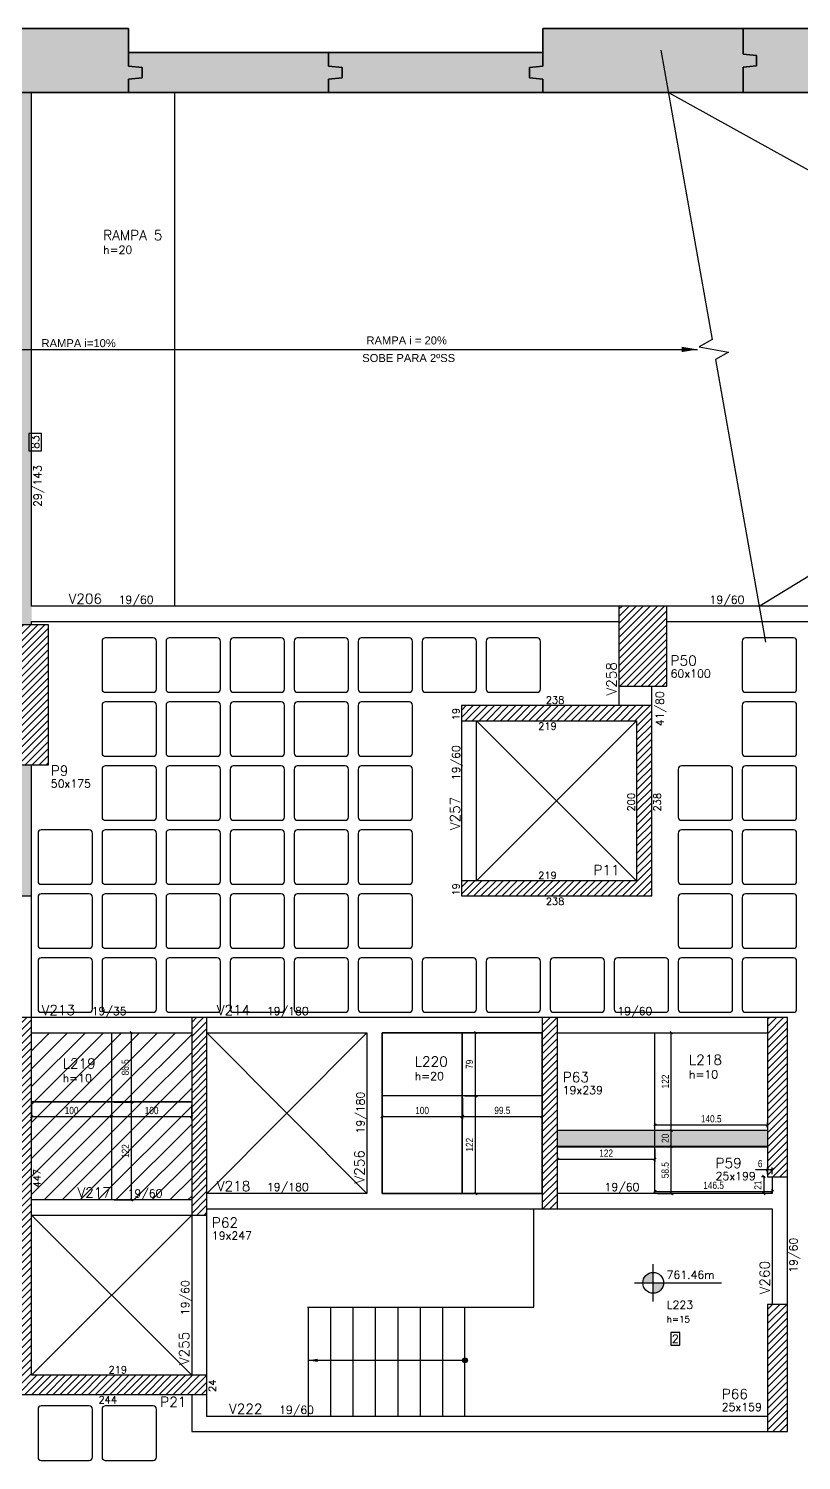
# Model space of a CAD drawing. Header units: millimetres. Extents: x 1860 to 8661, y -614 to 3837.
# Drawn here: x 5152 to 6117, y 939 to 2729 of the extents above; entities that cross this region are included whole.
import ezdxf
from ezdxf.enums import TextEntityAlignment as Align

# ---------------------------------------------------------------- set-up
doc = ezdxf.new("R2010")
doc.units = ezdxf.units.MM
for name, color, linetype in [('251', 5, 'Continuous'), ('COTA', 241, 'Continuous'), ('F-AUX', 2, 'Continuous'), ('F-AUX-RED', 1, 'Continuous'), ('F-CUBETA', 1, 'Continuous'), ('F-DESNIVEL-8', 11, 'Continuous'), ('F-ESCADAS', 2, 'Continuous'), ('F-LAJES', 3, 'Continuous'), ('F-LAJES-DIM', 2, 'Continuous'), ('F-LAJES-NOME', 4, 'Continuous'), ('F-LAJES-R', 254, 'Continuous'), ('F-NÍVEL-PLANTA', 2, 'Continuous'), ('F-PILARES-DIM', 172, 'Continuous'), ('F-PILARES-NOME', 170, 'Continuous'), ('F-SOLIDO-EST', 252, 'Continuous'), ('F-TEXTO', 6, 'Continuous'), ('F-VIGAS', 3, 'Continuous'), ('F-VIGAS-DIM', 2, 'Continuous'), ('F-VIGAS-NOME', 4, 'Continuous'), ('Painéis', 200, 'Continuous'), ('Pilares', 5, 'Continuous'), ('VIGA', 3, 'Continuous'), ('Vázio', 240, 'Continuous')]:
    doc.layers.add(name, color=color, linetype=linetype)
doc.layers.add('F-DESNIVEL-3', color=7, linetype='Continuous', true_color=0xd5c7ff)
doc.layers.add('Hachura', color=251, linetype='Continuous', lineweight=9)
doc.styles.add('COTA TECNICA-50', font='techl___.ttf', dxfattribs={"height": 9})
doc.styles.add('MCP', font='romans.shx')
doc.styles.get("Standard").update_dxf_attribs({"font": 'arial.ttf'})
doc.dimstyles.new('COTA PAINEL-50', dxfattribs={"dimtxt": 9, "dimasz": 3, "dimexe": 3, "dimexo": 3, "dimgap": 3, "dimtad": 1, "dimdec": 1, "dimzin": 12, "dimdsep": 46, "dimtxsty": 'COTA TECNICA-50', "dimblk1": 'OBLIQUE', "dimblk2": 'OBLIQUE', "dimsah": 1, "dimcen": 0.9, "dimclrd": 4, "dimclre": 4, "dimclrt": 240, "dimadec": 1, "dimazin": 3, "dimtfac": 1, "dimtdec": 1, "dimtmove": 0, "dimatfit": 3, "dimfxl": 1, "dimtolj": 1, "dimtzin": 12, "dimarcsym": 0})
pattern_1 = [(45, (3860.447, 999.075), (-4.419417, 4.419417), [])]

# ---------------------------------------------------------------- blocks, each defined once
blk = doc.blocks.new('Nível - Planta')
at = {"layer": 'F-NÍVEL-PLANTA'}
h = blk.add_hatch(color=71, dxfattribs=at)
h.paths.add_polyline_path([(0, 0), (0, 0.26, 0.414214), (-0.26, 0)])
h.paths.add_polyline_path([(0.26, 0), (0, 0), (0, -0.26, 0.414214)])
for p, q in [((0, -0.469), (0, 0.469)), ((-0.469, 0), (1.704, 0))]:
    blk.add_line(p, q, dxfattribs=at)
blk.add_circle((0, 0), 0.26, dxfattribs=at)
at = {"layer": 'F-TEXTO', "color": 3, "style": 'MCP'}
blk.add_attdef('NÍVEL', (0.333, 0.102), '', height=0.2, dxfattribs=at)
blk = doc.blocks.new('*U23')
at = {"layer": 'F-LAJES-DIM', "color": 1}
blk.add_lwpolyline([(0, 0), (11, 0), (11, 16), (0, 16)], close=True, dxfattribs=at)
at = {"layer": 'F-LAJES-DIM', "style": 'MCP'}
blk.add_attdef('DIM', text='', height=10, dxfattribs=at).set_placement((5.5, 8), align=Align.MIDDLE_CENTER)
blk = doc.blocks.new('_VAONER063650636500869008690')
at = {"layer": '251', "color": 1}
for p, q in [((-34, 30), (-34, -30)), ((30, 34), (-30, 34)), ((34, -30), (34, 30)), ((-30, -34), (30, -34))]:
    blk.add_line(p, q, dxfattribs=at)
for centre, start, end in [((-30, 30), 90, 180), ((30, 30), 0, 90), ((-30, -30), 180, 270), ((30, -30), 270, 0)]:
    blk.add_arc(centre, 4, start, end, dxfattribs=at)
blk = doc.blocks.new('*U11')
at = {"layer": 'F-VIGAS-DIM', "color": 1}
blk.add_lwpolyline([(0, 0), (22, 0), (22, 16), (0, 16)], close=True, dxfattribs=at)
at = {"layer": 'F-VIGAS-DIM', "style": 'MCP'}
blk.add_attdef('DIM', text='', height=10, dxfattribs=at).set_placement((11, 8), align=Align.MIDDLE_CENTER)
blk = doc.blocks.new('_Oblique')
at = {"color": 0, "linetype": 'ByBlock', "lineweight": -2}
blk.add_line((-0.5, -0.5), (0.5, 0.5), dxfattribs=at)
blk = doc.blocks.new('*D936')
at = {"layer": 'COTA', "color": 4, "lineweight": -2, "transparency": 16777216}
for p, q in [((5155.4, 1383.6), (5155.4, 1365.7)), ((5255.4, 1383.6), (5255.4, 1365.7)), ((5155.4, 1368.7), (5255.4, 1368.7))]:
    blk.add_line(p, q, dxfattribs=at)
at = {"layer": 'Defpoints', "color": 0, "transparency": 16777216}
for p in [(5155.4, 1386.6), (5255.4, 1386.6), (5255.4, 1368.7)]:
    blk.add_point(p, dxfattribs=at)
at = {"layer": 'COTA', "color": 4, "lineweight": -2, "transparency": 16777216, "xscale": 3, "yscale": 3, "zscale": 3, "rotation": 180}
blk.add_blockref('_Oblique', (5155.4, 1368.7), dxfattribs=at)
at = {"layer": 'COTA', "color": 4, "lineweight": -2, "transparency": 16777216, "xscale": 3, "yscale": 3, "zscale": 3}
blk.add_blockref('_Oblique', (5255.4, 1368.7), dxfattribs=at)
at = {"layer": 'COTA', "color": 240, "transparency": 16777216, "insert": (5205.4, 1376.3), "char_height": 9, "attachment_point": 5, "style": 'COTA TECNICA-50'}
blk.add_mtext('\\A1;100', dxfattribs=at)
blk = doc.blocks.new('*D937')
at = {"layer": 'COTA', "color": 4, "lineweight": -2, "transparency": 16777216}
for p, q in [((5255.4, 1383.6), (5255.4, 1365.7)), ((5355.4, 1383.6), (5355.4, 1365.7)), ((5255.4, 1368.7), (5355.4, 1368.7))]:
    blk.add_line(p, q, dxfattribs=at)
at = {"layer": 'Defpoints', "color": 0, "transparency": 16777216}
for p in [(5255.4, 1386.6), (5355.4, 1386.6), (5355.4, 1368.7)]:
    blk.add_point(p, dxfattribs=at)
at = {"layer": 'COTA', "color": 4, "lineweight": -2, "transparency": 16777216, "xscale": 3, "yscale": 3, "zscale": 3, "rotation": 180}
blk.add_blockref('_Oblique', (5255.4, 1368.7), dxfattribs=at)
at = {"layer": 'COTA', "color": 4, "lineweight": -2, "transparency": 16777216, "xscale": 3, "yscale": 3, "zscale": 3}
blk.add_blockref('_Oblique', (5355.4, 1368.7), dxfattribs=at)
at = {"layer": 'COTA', "color": 240, "transparency": 16777216, "insert": (5305.4, 1376.3), "char_height": 9, "attachment_point": 5, "style": 'COTA TECNICA-50'}
blk.add_mtext('\\A1;100', dxfattribs=at)
blk = doc.blocks.new('*D938')
at = {"layer": 'COTA', "color": 4, "lineweight": -2, "transparency": 16777216}
for p, q in [((5258.4, 1386.6), (5283.1, 1386.6)), ((5280.1, 1264.6), (5280.1, 1386.6)), ((5258.4, 1264.6), (5283.1, 1264.6))]:
    blk.add_line(p, q, dxfattribs=at)
at = {"layer": 'Defpoints', "color": 0, "transparency": 16777216}
for p in [(5255.4, 1386.6), (5280.1, 1386.6), (5255.4, 1264.6)]:
    blk.add_point(p, dxfattribs=at)
at = {"layer": 'COTA', "color": 4, "lineweight": -2, "transparency": 16777216, "xscale": 3, "yscale": 3, "zscale": 3}
for p, rotation in [((5280.1, 1386.6), 90), ((5280.1, 1264.6), 270)]:
    blk.add_blockref('_Oblique', p, dxfattribs=dict(at, rotation=rotation))
at = {"layer": 'COTA', "color": 240, "transparency": 16777216, "insert": (5272.6, 1325.6), "char_height": 9, "attachment_point": 5, "rotation": 90, "style": 'COTA TECNICA-50'}
blk.add_mtext('\\A1;122', dxfattribs=at)
blk = doc.blocks.new('*D939')
at = {"layer": 'COTA', "color": 4, "lineweight": -2, "transparency": 16777216}
for p, q in [((5258.4, 1473.6), (5283.1, 1473.6)), ((5280.1, 1387.1), (5280.1, 1473.6)), ((5258.4, 1387.1), (5283.1, 1387.1))]:
    blk.add_line(p, q, dxfattribs=at)
at = {"layer": 'Defpoints', "color": 0, "transparency": 16777216}
for p in [(5255.4, 1473.6), (5280.1, 1473.6), (5255.4, 1387.1)]:
    blk.add_point(p, dxfattribs=at)
at = {"layer": 'COTA', "color": 4, "lineweight": -2, "transparency": 16777216, "xscale": 3, "yscale": 3, "zscale": 3}
for p, rotation in [((5280.1, 1473.6), 90), ((5280.1, 1387.1), 270)]:
    blk.add_blockref('_Oblique', p, dxfattribs=dict(at, rotation=rotation))
at = {"layer": 'COTA', "color": 240, "transparency": 16777216, "insert": (5272.5, 1430.3), "char_height": 9, "attachment_point": 5, "rotation": 90, "style": 'COTA TECNICA-50'}
blk.add_mtext('\\A1;86.5', dxfattribs=at)
blk = doc.blocks.new('*D942')
at = {"layer": 'COTA', "color": 4, "lineweight": -2, "transparency": 16777216}
for p, q in [((5593.4, 1391.6), (5593.4, 1365.7)), ((5693.4, 1391.6), (5693.4, 1365.7)), ((5593.4, 1368.7), (5693.4, 1368.7))]:
    blk.add_line(p, q, dxfattribs=at)
at = {"layer": 'Defpoints', "color": 0, "transparency": 16777216}
for p in [(5593.4, 1394.6), (5693.4, 1394.6), (5693.4, 1368.7)]:
    blk.add_point(p, dxfattribs=at)
at = {"layer": 'COTA', "color": 4, "lineweight": -2, "transparency": 16777216, "xscale": 3, "yscale": 3, "zscale": 3, "rotation": 180}
blk.add_blockref('_Oblique', (5593.4, 1368.7), dxfattribs=at)
at = {"layer": 'COTA', "color": 4, "lineweight": -2, "transparency": 16777216, "xscale": 3, "yscale": 3, "zscale": 3}
blk.add_blockref('_Oblique', (5693.4, 1368.7), dxfattribs=at)
at = {"layer": 'COTA', "color": 240, "transparency": 16777216, "insert": (5643.4, 1376.3), "char_height": 9, "attachment_point": 5, "style": 'COTA TECNICA-50'}
blk.add_mtext('\\A1;100', dxfattribs=at)
blk = doc.blocks.new('*D943')
at = {"layer": 'COTA', "color": 4, "lineweight": -2, "transparency": 16777216}
for p, q in [((5693.9, 1391.6), (5693.9, 1365.7)), ((5793.4, 1391.6), (5793.4, 1365.7)), ((5693.9, 1368.7), (5793.4, 1368.7))]:
    blk.add_line(p, q, dxfattribs=at)
at = {"layer": 'Defpoints', "color": 0, "transparency": 16777216}
for p in [(5693.9, 1394.6), (5793.4, 1394.6), (5793.4, 1368.7)]:
    blk.add_point(p, dxfattribs=at)
at = {"layer": 'COTA', "color": 4, "lineweight": -2, "transparency": 16777216, "xscale": 3, "yscale": 3, "zscale": 3, "rotation": 180}
blk.add_blockref('_Oblique', (5693.9, 1368.7), dxfattribs=at)
at = {"layer": 'COTA', "color": 4, "lineweight": -2, "transparency": 16777216, "xscale": 3, "yscale": 3, "zscale": 3}
blk.add_blockref('_Oblique', (5793.4, 1368.7), dxfattribs=at)
at = {"layer": 'COTA', "color": 240, "transparency": 16777216, "insert": (5743.7, 1376.4), "char_height": 9, "attachment_point": 5, "style": 'COTA TECNICA-50'}
blk.add_mtext('\\A1;99.5', dxfattribs=at)
blk = doc.blocks.new('*D944')
at = {"layer": 'COTA', "color": 4, "lineweight": -2, "transparency": 16777216}
for p, q in [((5696.9, 1394.6), (5713.2, 1394.6)), ((5710.2, 1272.6), (5710.2, 1394.6)), ((5696.9, 1272.6), (5713.2, 1272.6))]:
    blk.add_line(p, q, dxfattribs=at)
at = {"layer": 'Defpoints', "color": 0, "transparency": 16777216}
for p in [(5693.9, 1394.6), (5710.2, 1394.6), (5693.9, 1272.6)]:
    blk.add_point(p, dxfattribs=at)
at = {"layer": 'COTA', "color": 4, "lineweight": -2, "transparency": 16777216, "xscale": 3, "yscale": 3, "zscale": 3}
for p, rotation in [((5710.2, 1394.6), 90), ((5710.2, 1272.6), 270)]:
    blk.add_blockref('_Oblique', p, dxfattribs=dict(at, rotation=rotation))
at = {"layer": 'COTA', "color": 240, "transparency": 16777216, "insert": (5702.6, 1333.6), "char_height": 9, "attachment_point": 5, "rotation": 90, "style": 'COTA TECNICA-50'}
blk.add_mtext('\\A1;122', dxfattribs=at)
blk = doc.blocks.new('*D945')
at = {"layer": 'COTA', "color": 4, "lineweight": -2, "transparency": 16777216}
for p, q in [((5696.9, 1473.6), (5713.2, 1473.6)), ((5710.2, 1394.6), (5710.2, 1473.6)), ((5696.9, 1394.6), (5713.2, 1394.6))]:
    blk.add_line(p, q, dxfattribs=at)
at = {"layer": 'Defpoints', "color": 0, "transparency": 16777216}
for p in [(5693.9, 1473.6), (5710.2, 1473.6), (5693.9, 1394.6)]:
    blk.add_point(p, dxfattribs=at)
at = {"layer": 'COTA', "color": 4, "lineweight": -2, "transparency": 16777216, "xscale": 3, "yscale": 3, "zscale": 3}
for p, rotation in [((5710.2, 1473.6), 90), ((5710.2, 1394.6), 270)]:
    blk.add_blockref('_Oblique', p, dxfattribs=dict(at, rotation=rotation))
at = {"layer": 'COTA', "color": 240, "transparency": 16777216, "insert": (5702.6, 1434.1), "char_height": 9, "attachment_point": 5, "rotation": 90, "style": 'COTA TECNICA-50'}
blk.add_mtext('\\A1;79', dxfattribs=at)
blk = doc.blocks.new('*D948')
at = {"layer": 'COTA', "color": 4, "lineweight": -2, "transparency": 16777216}
for p, q in [((5812.4, 1328.1), (5812.4, 1312.5)), ((5934.4, 1328.1), (5934.4, 1312.5)), ((5812.4, 1315.5), (5934.4, 1315.5))]:
    blk.add_line(p, q, dxfattribs=at)
at = {"layer": 'Defpoints', "color": 0, "transparency": 16777216}
for p in [(5812.4, 1331.1), (5934.4, 1331.1), (5934.4, 1315.5)]:
    blk.add_point(p, dxfattribs=at)
at = {"layer": 'COTA', "color": 4, "lineweight": -2, "transparency": 16777216, "xscale": 3, "yscale": 3, "zscale": 3, "rotation": 180}
blk.add_blockref('_Oblique', (5812.4, 1315.5), dxfattribs=at)
at = {"layer": 'COTA', "color": 4, "lineweight": -2, "transparency": 16777216, "xscale": 3, "yscale": 3, "zscale": 3}
blk.add_blockref('_Oblique', (5934.4, 1315.5), dxfattribs=at)
at = {"layer": 'COTA', "color": 240, "transparency": 16777216, "insert": (5873.4, 1323.1), "char_height": 9, "attachment_point": 5, "style": 'COTA TECNICA-50'}
blk.add_mtext('\\A1;122', dxfattribs=at)
blk = doc.blocks.new('*D949')
at = {"layer": 'COTA', "color": 4, "lineweight": -2, "transparency": 16777216}
for p, q in [((5934.4, 1354.6), (5934.4, 1361.4)), ((6074.9, 1354.6), (6074.9, 1361.4)), ((5934.4, 1358.4), (6074.9, 1358.4))]:
    blk.add_line(p, q, dxfattribs=at)
at = {"layer": 'Defpoints', "color": 0, "transparency": 16777216}
for p in [(5934.4, 1351.6), (6074.9, 1358.4), (6074.9, 1351.6)]:
    blk.add_point(p, dxfattribs=at)
at = {"layer": 'COTA', "color": 4, "lineweight": -2, "transparency": 16777216, "xscale": 3, "yscale": 3, "zscale": 3, "rotation": 180}
blk.add_blockref('_Oblique', (5934.4, 1358.4), dxfattribs=at)
at = {"layer": 'COTA', "color": 4, "lineweight": -2, "transparency": 16777216, "xscale": 3, "yscale": 3, "zscale": 3}
blk.add_blockref('_Oblique', (6074.9, 1358.4), dxfattribs=at)
at = {"layer": 'COTA', "color": 240, "transparency": 16777216, "insert": (6004.7, 1366), "char_height": 9, "attachment_point": 5, "style": 'COTA TECNICA-50'}
blk.add_mtext('\\A1;140.5', dxfattribs=at)
blk = doc.blocks.new('*D950')
at = {"layer": 'COTA', "color": 4, "lineweight": -2, "transparency": 16777216}
for p, q in [((5937.4, 1331.1), (5957.8, 1331.1)), ((5954.8, 1272.6), (5954.8, 1331.1)), ((5937.4, 1272.6), (5957.8, 1272.6))]:
    blk.add_line(p, q, dxfattribs=at)
at = {"layer": 'Defpoints', "color": 0, "transparency": 16777216}
for p in [(5934.4, 1331.1), (5954.8, 1331.1), (5934.4, 1272.6)]:
    blk.add_point(p, dxfattribs=at)
at = {"layer": 'COTA', "color": 4, "lineweight": -2, "transparency": 16777216, "xscale": 3, "yscale": 3, "zscale": 3}
for p, rotation in [((5954.8, 1331.1), 90), ((5954.8, 1272.6), 270)]:
    blk.add_blockref('_Oblique', p, dxfattribs=dict(at, rotation=rotation))
at = {"layer": 'COTA', "color": 240, "transparency": 16777216, "insert": (5947.2, 1301.8), "char_height": 9, "attachment_point": 5, "rotation": 90, "style": 'COTA TECNICA-50'}
blk.add_mtext('\\A1;58.5', dxfattribs=at)
blk = doc.blocks.new('*D951')
at = {"layer": 'COTA', "color": 4, "lineweight": -2, "transparency": 16777216}
for p, q in [((5937.4, 1351.6), (5957.8, 1351.6)), ((5954.8, 1331.6), (5954.8, 1351.6)), ((5937.4, 1331.6), (5957.8, 1331.6))]:
    blk.add_line(p, q, dxfattribs=at)
at = {"layer": 'Defpoints', "color": 0, "transparency": 16777216}
for p in [(5934.4, 1351.6), (5954.8, 1351.6), (5934.4, 1331.6)]:
    blk.add_point(p, dxfattribs=at)
at = {"layer": 'COTA', "color": 4, "lineweight": -2, "transparency": 16777216, "xscale": 3, "yscale": 3, "zscale": 3}
for p, rotation in [((5954.8, 1351.6), 90), ((5954.8, 1331.6), 270)]:
    blk.add_blockref('_Oblique', p, dxfattribs=dict(at, rotation=rotation))
at = {"layer": 'COTA', "color": 240, "transparency": 16777216, "insert": (5947.3, 1341.6), "char_height": 9, "attachment_point": 5, "rotation": 90, "style": 'COTA TECNICA-50'}
blk.add_mtext('\\A1;20', dxfattribs=at)
blk = doc.blocks.new('*D952')
at = {"layer": 'COTA', "color": 4, "lineweight": -2, "transparency": 16777216}
for p, q in [((5937.4, 1473.6), (5957.8, 1473.6)), ((5954.8, 1351.6), (5954.8, 1473.6)), ((5937.4, 1351.6), (5957.8, 1351.6))]:
    blk.add_line(p, q, dxfattribs=at)
at = {"layer": 'Defpoints', "color": 0, "transparency": 16777216}
for p in [(5934.4, 1473.6), (5954.8, 1473.6), (5934.4, 1351.6)]:
    blk.add_point(p, dxfattribs=at)
at = {"layer": 'COTA', "color": 4, "lineweight": -2, "transparency": 16777216, "xscale": 3, "yscale": 3, "zscale": 3}
for p, rotation in [((5954.8, 1473.6), 90), ((5954.8, 1351.6), 270)]:
    blk.add_blockref('_Oblique', p, dxfattribs=dict(at, rotation=rotation))
at = {"layer": 'COTA', "color": 240, "transparency": 16777216, "insert": (5947.3, 1412.6), "char_height": 9, "attachment_point": 5, "rotation": 90, "style": 'COTA TECNICA-50'}
blk.add_mtext('\\A1;122', dxfattribs=at)
blk = doc.blocks.new('*D953')
at = {"layer": 'COTA', "color": 4, "lineweight": -2, "transparency": 16777216}
for p, q in [((5934.4, 1275.6), (5934.4, 1278.2)), ((5934.4, 1275.2), (6080.9, 1275.2)), ((6080.9, 1275.6), (6080.9, 1278.2))]:
    blk.add_line(p, q, dxfattribs=at)
at = {"layer": 'Defpoints', "color": 0, "transparency": 16777216}
for p in [(5934.4, 1272.6), (6080.9, 1275.2), (6080.9, 1272.6)]:
    blk.add_point(p, dxfattribs=at)
at = {"layer": 'COTA', "color": 4, "lineweight": -2, "transparency": 16777216, "xscale": 3, "yscale": 3, "zscale": 3, "rotation": 180}
blk.add_blockref('_Oblique', (5934.4, 1275.2), dxfattribs=at)
at = {"layer": 'COTA', "color": 4, "lineweight": -2, "transparency": 16777216, "xscale": 3, "yscale": 3, "zscale": 3}
blk.add_blockref('_Oblique', (6080.9, 1275.2), dxfattribs=at)
at = {"layer": 'COTA', "color": 240, "transparency": 16777216, "insert": (6007.7, 1282.8), "char_height": 9, "attachment_point": 5, "style": 'COTA TECNICA-50'}
blk.add_mtext('\\A1;146.5', dxfattribs=at)
blk = doc.blocks.new('*D954')
at = {"layer": 'COTA', "color": 4, "lineweight": -2, "transparency": 16777216}
for p, q in [((6074.9, 1302.3), (6059.9, 1302.3)), ((6074.9, 1296.6), (6074.9, 1305.3)), ((6080.9, 1302.3), (6074.9, 1302.3)), ((6080.9, 1296.6), (6080.9, 1305.3))]:
    blk.add_line(p, q, dxfattribs=at)
at = {"layer": 'Defpoints', "color": 0, "transparency": 16777216}
for p in [(6074.9, 1302.3), (6074.9, 1293.6), (6080.9, 1293.6)]:
    blk.add_point(p, dxfattribs=at)
at = {"layer": 'COTA', "color": 4, "lineweight": -2, "transparency": 16777216, "xscale": 3, "yscale": 3, "zscale": 3, "rotation": 180}
blk.add_blockref('_Oblique', (6074.9, 1302.3), dxfattribs=at)
at = {"layer": 'COTA', "color": 4, "lineweight": -2, "transparency": 16777216, "xscale": 3, "yscale": 3, "zscale": 3}
blk.add_blockref('_Oblique', (6080.9, 1302.3), dxfattribs=at)
at = {"layer": 'COTA', "color": 240, "transparency": 16777216, "insert": (6065.9, 1309.9), "char_height": 9, "attachment_point": 5, "style": 'COTA TECNICA-50'}
blk.add_mtext('\\A1;6', dxfattribs=at)
blk = doc.blocks.new('*D955')
at = {"layer": 'COTA', "color": 4, "lineweight": -2, "transparency": 16777216}
for p, q in [((6071.9, 1293.6), (6067.5, 1293.6)), ((6070.5, 1293.6), (6070.5, 1272.6)), ((6077.9, 1272.6), (6067.5, 1272.6))]:
    blk.add_line(p, q, dxfattribs=at)
at = {"layer": 'Defpoints', "color": 0, "transparency": 16777216}
for p in [(6074.9, 1293.6), (6070.5, 1272.6), (6080.9, 1272.6)]:
    blk.add_point(p, dxfattribs=at)
at = {"layer": 'COTA', "color": 4, "lineweight": -2, "transparency": 16777216, "xscale": 3, "yscale": 3, "zscale": 3}
for p, rotation in [((6070.5, 1293.6), 90), ((6070.5, 1272.6), 270)]:
    blk.add_blockref('_Oblique', p, dxfattribs=dict(at, rotation=rotation))
at = {"layer": 'COTA', "color": 240, "transparency": 16777216, "insert": (6063, 1283.1), "char_height": 9, "attachment_point": 5, "rotation": 90, "style": 'COTA TECNICA-50'}
blk.add_mtext('\\A1;21', dxfattribs=at)

msp = doc.modelspace()

# ---------------------------------------------------------------- hatches: boundary and pattern name
at = {"layer": 'F-AUX'}
h = msp.add_hatch(color=1, dxfattribs=at)
edge = h.paths.add_edge_path()
edge.add_arc((5696.95, 1064.08), 3, 0, 360)
at = {"layer": 'F-SOLIDO-EST'}
h = msp.add_hatch(color=256, dxfattribs=at)
h.dxf.hatch_style = 1
h.paths.add_polyline_path([(5276.45, 2665.58), (5293.45, 2667.08), (5293.45, 2680.08), (5276.45, 2681.58), (5276.45, 2698.58), (5276.45, 2728.58), (5026.45, 2728.58), (5026.45, 2681.58), (5009.45, 2680.08), (5009.45, 2667.08), (5026.45, 2665.58), (5026.45, 2648.58), (5276.45, 2648.58)])
h = msp.add_hatch(color=256, dxfattribs=at)
h.dxf.hatch_style = 1
h.paths.add_polyline_path([(6044.45, 2680.58), (6061.45, 2682.08), (6061.45, 2695.08), (6044.45, 2696.58), (6044.45, 2728.58), (5794.45, 2728.58), (5794.45, 2681.58), (5777.45, 2680.08), (5777.45, 2667.08), (5794.45, 2665.58), (5794.45, 2648.58), (6044.45, 2648.58)])
h = msp.add_hatch(color=256, dxfattribs=at)
h.dxf.hatch_style = 1
h.paths.add_polyline_path([(6277.45, 2695.08), (6294.45, 2696.58), (6294.45, 2728.58), (6044.45, 2728.58), (6044.45, 2696.58), (6061.45, 2695.08), (6061.45, 2682.08), (6044.45, 2680.58), (6044.45, 2648.58), (6294.45, 2648.58), (6294.45, 2680.58), (6277.45, 2682.08)])
h = msp.add_hatch(color=256, dxfattribs=at)
h.dxf.hatch_style = 1
h.paths.add_polyline_path([(5526.45, 2665.58), (5543.45, 2667.08), (5543.45, 2680.08), (5526.45, 2681.58), (5526.45, 2698.58), (5276.45, 2698.58), (5276.45, 2681.58), (5293.45, 2680.08), (5293.45, 2667.08), (5276.45, 2665.58), (5276.45, 2648.58), (5526.45, 2648.58)])
h = msp.add_hatch(color=256, dxfattribs=at)
h.dxf.hatch_style = 1
h.paths.add_polyline_path([(5777.45, 2680.08), (5794.45, 2681.58), (5794.45, 2698.58), (5526.45, 2698.58), (5526.45, 2681.58), (5543.45, 2680.08), (5543.45, 2667.08), (5526.45, 2665.58), (5526.45, 2648.58), (5794.45, 2648.58), (5794.45, 2665.58), (5777.45, 2667.08)])
at = {"layer": 'Hachura', "linetype": 'ByBlock'}
h = msp.add_hatch(dxfattribs=at)
h.set_pattern_fill('ANSI31', color=256, scale=5)
h.paths.add_polyline_path([(5255.45, 1473.58), (5255.45, 1387.08), (5355.45, 1387.08), (5355.45, 1473.58)])
h.paths.add_polyline_path([(5155.45, 1473.58), (5155.45, 1387.08), (5255.45, 1387.08), (5255.45, 1473.58)])
h.paths.add_polyline_path([(5255.45, 1386.58), (5155.45, 1386.58), (5155.45, 1264.58), (5255.45, 1264.58)])
h.paths.add_polyline_path([(5255.45, 1264.58), (5355.45, 1264.58), (5355.45, 1386.58), (5255.45, 1386.58)])
h = msp.add_hatch(color=256, dxfattribs=at)
h.dxf.hatch_style = 1
h.paths.add_polyline_path([(5812.45, 1351.58), (5812.45, 1331.58), (5934.45, 1331.58), (5934.45, 1351.58)])
h.paths.add_polyline_path([(5934.45, 1351.58), (5934.45, 1331.58), (6074.95, 1331.58), (6074.95, 1351.58)])
at = {"layer": 'Pilares', "linetype": 'Continuous'}
h = msp.add_hatch(dxfattribs=at)
h.set_pattern_fill('ANSI31', color=256, scale=50, style=0)
h.set_pattern_definition(pattern_1)
h.paths.add_polyline_path([(5889.45, 1906.58), (5949.45, 1906.58), (5949.45, 2006.58), (5889.45, 2006.58)], flags=16)
h = msp.add_hatch(dxfattribs=at)
h.set_pattern_fill('ANSI31', color=256, scale=50, style=0)
h.set_pattern_definition(pattern_1)
h.paths.add_polyline_path([(5126.45, 1808.58), (5176.45, 1808.58), (5176.45, 1983.58), (5126.45, 1983.58)], flags=16)
h = msp.add_hatch(dxfattribs=at)
h.set_pattern_fill('ANSI31', color=256, scale=50, style=0)
h.set_pattern_definition(pattern_1)
h.paths.add_polyline_path([(5930.45, 1644.58), (5930.45, 1882.58), (5692.45, 1882.58), (5692.45, 1863.58), (5911.45, 1863.58), (5911.45, 1663.58), (5692.45, 1663.58), (5692.45, 1644.58)], flags=16)
h = msp.add_hatch(dxfattribs=at)
h.set_pattern_fill('ANSI31', color=256, scale=50, style=0)
h.set_pattern_definition(pattern_1)
h.paths.add_polyline_path([(5130.45, 1021.58), (5374.45, 1021.58), (5374.45, 1045.58), (5155.45, 1045.58), (5155.45, 1492.58), (5130.45, 1492.58)], flags=16)
h = msp.add_hatch(dxfattribs=at)
h.set_pattern_fill('ANSI31', color=256, scale=50, style=0)
h.set_pattern_definition(pattern_1)
h.paths.add_polyline_path([(5355.45, 1245.58), (5374.45, 1245.58), (5374.45, 1492.58), (5355.45, 1492.58)], flags=16)
h = msp.add_hatch(dxfattribs=at)
h.set_pattern_fill('ANSI31', color=256, scale=50, style=0)
h.set_pattern_definition(pattern_1)
h.paths.add_polyline_path([(5793.45, 1253.58), (5812.45, 1253.58), (5812.45, 1492.58), (5793.45, 1492.58)], flags=16)
h = msp.add_hatch(dxfattribs=at)
h.set_pattern_fill('ANSI31', color=256, scale=50, style=0)
h.set_pattern_definition(pattern_1)
h.paths.add_polyline_path([(6074.95, 1293.58), (6099.95, 1293.58), (6099.95, 1492.58), (6074.95, 1492.58)], flags=16)
h = msp.add_hatch(dxfattribs=at)
h.set_pattern_fill('ANSI31', color=256, scale=50, style=0)
h.set_pattern_definition(pattern_1)
h.paths.add_polyline_path([(6074.95, 975.08), (6099.95, 975.08), (6099.95, 1134.08), (6074.95, 1134.08)], flags=16)

# ---------------------------------------------------------------- linework, layer by layer
at = {"layer": 'F-AUX', "color": 1}
for p, q in [((5334.45, 2006.58), (5334.45, 2648.58)), ((5134.45, 2327.58), (5987.67, 2327.58))]:
    msp.add_line(p, q, dxfattribs=at)
msp.add_lwpolyline([(5941.76, 2701.87), (6005.79, 2340.18), (5989.59, 2330.81), (6026.45, 2324.34), (6010.25, 2314.97), (6072.72, 1961.76)], dxfattribs=at)
msp.add_circle((5696.95, 1064.08), 3, dxfattribs=at)
msp.add_solid([(5967.68, 2330.93), (5987.67, 2327.58), (5967.67, 2324.26)], dxfattribs=at)
at = {"layer": 'F-AUX-RED'}
msp.add_lwpolyline([(5696.95, 1064.08), (5500.95, 1064.08)], dxfattribs=at)
msp.add_solid([(5512.95, 1066.08), (5500.95, 1064.08), (5512.95, 1062.08)], dxfattribs=at)
at = {"layer": 'F-DESNIVEL-3', "linetype": 'Continuous'}
for points in [[(5155.45, 1997.08), (5155.45, 2648.48), (5126.45, 2648.48)], [(5155.45, 1997.08), (5126.45, 2648.48), (5126.45, 1997.08)], [(5155.45, 1997.08), (5126.45, 1997.08), (5126.45, 1983.68)], [(5155.45, 1997.08), (5126.45, 1983.68), (5155.45, 1983.68)], [(5155.45, 1997.08), (5126.45, 1997.08), (5155.45, 1997.08)], [(5155.45, 1997.08), (5155.45, 1983.68), (5155.45, 1997.08)], [(5155.45, 1644.58), (5155.45, 1808.48), (5136.45, 1808.48)], [(5155.45, 1644.58), (5136.45, 1808.48), (5136.45, 1644.58)], [(5155.45, 1654.08), (5136.45, 1654.08), (5155.45, 1654.08)]]:
    msp.add_solid(points, dxfattribs=at)
at = {"layer": 'F-DESNIVEL-8', "linetype": 'Continuous'}
msp.add_solid([(5793.45, 1473.58), (5793.45, 1272.58), (5793.45, 1473.58)], dxfattribs=at)
at = {"layer": 'F-ESCADAS', "linetype": 'Continuous'}
for points in [[(5500.04, 1130.58), (5696.95, 1130.58)], [(5500.95, 1130.58), (5500.95, 994.08)], [(5528.95, 1130.58), (5528.95, 994.08)], [(5556.95, 1130.58), (5556.95, 994.08)], [(5584.95, 1130.58), (5584.95, 994.08)], [(5612.95, 1130.58), (5612.95, 994.08)], [(5640.95, 1130.58), (5640.95, 994.08)], [(5668.95, 1130.58), (5668.95, 994.08)]]:
    msp.add_lwpolyline(points, dxfattribs=at)
at = {"layer": 'F-LAJES', "linetype": 'Continuous'}
msp.add_lwpolyline([(6074.95, 994.08), (5696.95, 994.08), (5696.95, 1130.58), (5782.95, 1130.58), (5782.95, 1253.58), (6080.95, 1253.58), (6080.95, 1134.08), (6074.95, 1134.08), (6074.95, 994.08)], dxfattribs=at)
at = {"layer": 'F-LAJES-R', "linetype": 'Continuous'}
msp.add_lwpolyline([(5793.45, 1473.58), (5593.45, 1473.58), (5593.45, 1272.58), (5793.45, 1272.58), (5793.45, 1473.58)], dxfattribs=at)
at = {"layer": 'F-VIGAS'}
for p, q in [((5276.45, 2728.58), (5026.45, 2728.58)), ((5026.45, 2728.58), (5276.45, 2728.58)), ((5276.45, 2681.58), (5276.45, 2728.58)), ((5276.45, 2728.58), (5276.45, 2681.58)), ((6044.45, 2728.58), (5794.45, 2728.58)), ((5794.45, 2728.58), (5794.45, 2681.58)), ((5794.45, 2681.58), (5794.45, 2728.58)), ((5794.45, 2728.58), (6044.45, 2728.58)), ((6044.45, 2696.58), (6044.45, 2728.58)), ((6044.45, 2728.58), (6044.45, 2696.58)), ((6294.45, 2728.58), (6044.45, 2728.58)), ((6044.45, 2728.58), (6044.45, 2696.58)), ((6044.45, 2696.58), (6044.45, 2728.58)), ((6044.45, 2728.58), (6294.45, 2728.58)), ((5526.45, 2698.58), (5276.45, 2698.58)), ((5276.45, 2698.58), (5276.45, 2681.58)), ((5276.45, 2681.58), (5276.45, 2698.58)), ((5276.45, 2698.58), (5526.45, 2698.58)), ((5526.45, 2681.58), (5526.45, 2698.58)), ((5526.45, 2698.58), (5526.45, 2681.58)), ((5794.45, 2698.58), (5526.45, 2698.58)), ((5526.45, 2698.58), (5526.45, 2681.58)), ((5526.45, 2681.58), (5526.45, 2698.58)), ((5526.45, 2698.58), (5794.45, 2698.58)), ((5794.45, 2681.58), (5794.45, 2698.58)), ((5794.45, 2698.58), (5794.45, 2681.58)), ((6061.45, 2695.08), (6044.45, 2696.58)), ((6044.45, 2696.58), (6061.45, 2695.08)), ((6044.45, 2696.58), (6061.45, 2695.08)), ((6061.45, 2695.08), (6044.45, 2696.58)), ((6061.45, 2682.08), (6061.45, 2695.08)), ((6061.45, 2695.08), (6061.45, 2682.08)), ((6061.45, 2695.08), (6061.45, 2682.08)), ((6061.45, 2682.08), (6061.45, 2695.08)), ((5293.45, 2680.08), (5276.45, 2681.58)), ((5276.45, 2681.58), (5293.45, 2680.08)), ((5276.45, 2681.58), (5293.45, 2680.08)), ((5293.45, 2680.08), (5276.45, 2681.58)), ((5276.45, 2665.58), (5293.45, 2667.08)), ((5293.45, 2667.08), (5276.45, 2665.58)), ((5293.45, 2667.08), (5276.45, 2665.58)), ((5276.45, 2665.58), (5293.45, 2667.08)), ((5293.45, 2667.08), (5293.45, 2680.08)), ((5293.45, 2680.08), (5293.45, 2667.08)), ((5293.45, 2680.08), (5293.45, 2667.08)), ((5293.45, 2667.08), (5293.45, 2680.08)), ((5543.45, 2680.08), (5526.45, 2681.58)), ((5526.45, 2681.58), (5543.45, 2680.08)), ((5526.45, 2681.58), (5543.45, 2680.08)), ((5543.45, 2680.08), (5526.45, 2681.58)), ((5526.45, 2665.58), (5543.45, 2667.08)), ((5543.45, 2667.08), (5526.45, 2665.58)), ((5543.45, 2667.08), (5526.45, 2665.58)), ((5526.45, 2665.58), (5543.45, 2667.08)), ((5543.45, 2667.08), (5543.45, 2680.08)), ((5543.45, 2680.08), (5543.45, 2667.08)), ((5543.45, 2680.08), (5543.45, 2667.08)), ((5543.45, 2667.08), (5543.45, 2680.08)), ((5794.45, 2681.58), (5777.45, 2680.08)), ((5777.45, 2680.08), (5794.45, 2681.58)), ((5777.45, 2680.08), (5794.45, 2681.58)), ((5794.45, 2681.58), (5777.45, 2680.08)), ((5777.45, 2680.08), (5777.45, 2667.08)), ((5777.45, 2667.08), (5777.45, 2680.08)), ((5777.45, 2667.08), (5777.45, 2680.08)), ((5777.45, 2680.08), (5777.45, 2667.08)), ((5777.45, 2667.08), (5794.45, 2665.58)), ((5794.45, 2665.58), (5777.45, 2667.08)), ((5794.45, 2665.58), (5777.45, 2667.08)), ((5777.45, 2667.08), (5794.45, 2665.58)), ((6044.45, 2680.58), (6061.45, 2682.08)), ((6061.45, 2682.08), (6044.45, 2680.58)), ((6061.45, 2682.08), (6044.45, 2680.58)), ((6044.45, 2680.58), (6061.45, 2682.08)), ((6044.45, 2648.58), (6044.45, 2680.58)), ((6044.45, 2680.58), (6044.45, 2648.58)), ((6044.45, 2680.58), (6044.45, 2648.58)), ((6044.45, 2648.58), (6044.45, 2680.58)), ((5026.45, 2648.58), (5276.45, 2648.58)), ((5276.45, 2648.58), (5026.45, 2648.58)), ((5276.45, 2648.58), (5276.45, 2665.58)), ((5276.45, 2665.58), (5276.45, 2648.58)), ((5276.45, 2665.58), (5276.45, 2648.58)), ((5276.45, 2648.58), (5276.45, 2665.58)), ((5276.45, 2648.58), (5526.45, 2648.58)), ((5526.45, 2648.58), (5276.45, 2648.58)), ((5526.45, 2648.58), (5526.45, 2665.58)), ((5526.45, 2665.58), (5526.45, 2648.58)), ((5526.45, 2665.58), (5526.45, 2648.58)), ((5526.45, 2648.58), (5526.45, 2665.58)), ((5526.45, 2648.58), (5794.45, 2648.58)), ((5794.45, 2648.58), (5526.45, 2648.58)), ((5794.45, 2665.58), (5794.45, 2648.58)), ((5794.45, 2648.58), (5794.45, 2665.58)), ((5794.45, 2648.58), (5794.45, 2665.58)), ((5794.45, 2665.58), (5794.45, 2648.58)), ((5794.45, 2648.58), (6044.45, 2648.58)), ((6044.45, 2648.58), (5794.45, 2648.58)), ((6044.45, 2648.58), (6294.45, 2648.58)), ((6294.45, 2648.58), (6044.45, 2648.58))]:
    msp.add_line(p, q, dxfattribs=at)
at = {"layer": 'Painéis'}
for p, q in [((5255.45, 1473.58), (5255.45, 1264.58)), ((5934.45, 1272.58), (5934.45, 1473.58))]:
    msp.add_line(p, q, dxfattribs=at)
for points in [[(5693.45, 1272.58), (5693.45, 1473.58)], [(5693.95, 1272.58), (5693.95, 1473.58)], [(5355.45, 1387.08), (5155.45, 1387.08)], [(5355.45, 1386.58), (5155.45, 1386.58)], [(5793.45, 1394.58), (5593.45, 1394.58)], [(5812.45, 1351.58), (6074.95, 1351.58)], [(5812.45, 1331.58), (6074.95, 1331.58)], [(5812.45, 1331.08), (6074.95, 1331.08)]]:
    msp.add_lwpolyline(points, dxfattribs=at)
at = {"layer": 'Pilares', "linetype": 'Continuous'}
for points in [[(5889.45, 1906.58), (5949.45, 1906.58), (5949.45, 2006.58), (5889.45, 2006.58), (5889.45, 1906.58)], [(5126.45, 1808.58), (5176.45, 1808.58), (5176.45, 1983.58), (5126.45, 1983.58), (5126.45, 1808.58)], [(5930.45, 1644.58), (5930.45, 1882.58), (5692.45, 1882.58), (5692.45, 1863.58), (5911.45, 1863.58), (5911.45, 1663.58), (5692.45, 1663.58), (5692.45, 1644.58), (5930.45, 1644.58)], [(5130.45, 1021.58), (5374.45, 1021.58), (5374.45, 1045.58), (5155.45, 1045.58), (5155.45, 1492.58), (5130.45, 1492.58), (5130.45, 1021.58)], [(5355.45, 1245.58), (5374.45, 1245.58), (5374.45, 1492.58), (5355.45, 1492.58), (5355.45, 1245.58)], [(5793.45, 1253.58), (5812.45, 1253.58), (5812.45, 1492.58), (5793.45, 1492.58), (5793.45, 1253.58)], [(6074.95, 1293.58), (6099.95, 1293.58), (6099.95, 1492.58), (6074.95, 1492.58), (6074.95, 1293.58)], [(6074.95, 975.08), (6099.95, 975.08), (6099.95, 1134.08), (6074.95, 1134.08), (6074.95, 975.08)]]:
    msp.add_lwpolyline(points, dxfattribs=at)
at = {"layer": 'VIGA'}
for p, q in [((5155.45, 1264.58), (5155.45, 1473.58)), ((5355.45, 1473.58), (5355.45, 1264.58))]:
    msp.add_line(p, q, dxfattribs=at)
for points in [[(5155.45, 2006.58), (5155.45, 2648.58)], [(5889.45, 2006.58), (5155.45, 2006.58)], [(6430.45, 2006.58), (5949.45, 2006.58)], [(5155.45, 1983.58), (5155.45, 1987.58)], [(5155.45, 1987.58), (5889.45, 1987.58)], [(5949.45, 1987.58), (6400.45, 1987.58)], [(5889.45, 1906.58), (5889.45, 1882.58)], [(5930.45, 1882.58), (5930.45, 1906.58)], [(5692.45, 1863.58), (5692.45, 1663.58)], [(5711.45, 1663.58), (5711.45, 1863.58)], [(5155.45, 1654.08), (5155.45, 1808.58)], [(5155.45, 1492.58), (5155.45, 1654.08)], [(5010.45, 1644.58), (5155.45, 1644.58)], [(5355.45, 1492.58), (5155.45, 1492.58)], [(5583.95, 1492.58), (5374.45, 1492.58)], [(5793.45, 1492.58), (5583.95, 1492.58)], [(6074.95, 1492.58), (5812.45, 1492.58)], [(5155.45, 1473.58), (5355.45, 1473.58)], [(5374.45, 1473.58), (5574.45, 1473.58)], [(5574.45, 1473.58), (5574.45, 1272.58)], [(5593.45, 1473.58), (5793.45, 1473.58)], [(5593.45, 1272.58), (5593.45, 1473.58)], [(5812.45, 1473.58), (6074.95, 1473.58)], [(6080.95, 1293.58), (6080.95, 1272.58)], [(6099.95, 1263.08), (6099.95, 1293.58)], [(5574.45, 1272.58), (5374.45, 1272.58)], [(5793.45, 1272.58), (5593.45, 1272.58)], [(6080.95, 1272.58), (5812.45, 1272.58)], [(5355.45, 1264.58), (5155.45, 1264.58)], [(5374.45, 1253.58), (5583.95, 1253.58)], [(5583.95, 1253.58), (5793.45, 1253.58)], [(5812.45, 1253.58), (6080.95, 1253.58)], [(6080.95, 1253.58), (6080.95, 1134.08)], [(6099.95, 1134.08), (6099.95, 1263.08)], [(5155.45, 1245.58), (5355.45, 1245.58)], [(5355.45, 1245.58), (5355.45, 1045.58)], [(5374.45, 1045.58), (5374.45, 1245.58)], [(5355.45, 1021.58), (5355.45, 975.08)], [(5374.45, 994.08), (5374.45, 1021.58)], [(6074.95, 994.08), (5374.45, 994.08)], [(5355.45, 975.08), (6074.95, 975.08)]]:
    msp.add_lwpolyline(points, dxfattribs=at)
at = {"layer": 'Vázio'}
for p, q in [((5951.19, 2648.58), (7109.95, 2006.58)), ((6064.8, 2006.58), (7109.95, 2648.58)), ((5711.45, 1663.58), (5911.45, 1863.58)), ((5711.45, 1863.58), (5911.45, 1663.58)), ((5374.45, 1272.58), (5574.45, 1473.58)), ((5374.45, 1473.58), (5574.45, 1272.58)), ((5155.45, 1045.58), (5355.45, 1245.58)), ((5155.45, 1245.58), (5355.45, 1045.58))]:
    msp.add_line(p, q, dxfattribs=at)

# ---------------------------------------------------------------- block references
at = {"layer": 'F-CUBETA'}
for p in [(5277.45, 1933.08), (5357.45, 1933.08), (5437.45, 1933.08), (5517.45, 1933.08), (5597.45, 1933.08), (5677.45, 1933.08), (5757.45, 1933.08), (6077.45, 1933.08), (5277.45, 1853.08), (5357.45, 1853.08), (5437.45, 1853.08), (5517.45, 1853.08), (5597.45, 1853.08), (6077.45, 1853.08), (5277.45, 1773.08), (5357.45, 1773.08), (5437.45, 1773.08), (5517.45, 1773.08), (5597.45, 1773.08), (5997.45, 1773.08), (6077.45, 1773.08), (5197.45, 1693.08), (5277.45, 1693.08), (5357.45, 1693.08), (5437.45, 1693.08), (5517.45, 1693.08), (5597.45, 1693.08), (5997.45, 1693.08), (6077.45, 1693.08), (5197.45, 1613.08), (5277.45, 1613.08), (5357.45, 1613.08), (5437.45, 1613.08), (5517.45, 1613.08), (5597.45, 1613.08), (5997.45, 1613.08), (6077.45, 1613.08), (5197.45, 1533.08), (5277.45, 1533.08), (5357.45, 1533.08), (5437.45, 1533.08), (5517.45, 1533.08), (5597.45, 1533.08), (5677.45, 1533.08), (5757.45, 1533.08), (5837.45, 1533.08), (5917.45, 1533.08), (5997.45, 1533.08), (6077.45, 1533.08), (5197.45, 973.08), (5277.45, 973.08)]:
    msp.add_blockref('_VAONER063650636500869008690', p, dxfattribs=at)
at = {"layer": 'F-LAJES-DIM', "linetype": 'Continuous'}
msp.add_blockref('*U23', (5954.38, 1083.01), dxfattribs=at).add_auto_attribs({'DIM': '2'})
at = {"layer": 'F-NÍVEL-PLANTA', "linetype": 'Continuous', "xscale": 50, "yscale": 50, "zscale": 50}
msp.add_blockref('Nível - Planta', (5932.24, 1160.95), dxfattribs=at).add_auto_attribs({'NÍVEL': '761.46m'})
at = {"layer": 'F-VIGAS-DIM', "linetype": 'Continuous', "rotation": 90}
msp.add_blockref('*U11', (5167.95, 2200.74), dxfattribs=at).add_auto_attribs({'DIM': '83'})

# ---------------------------------------------------------------- texts
at = {"layer": 'F-AUX', "char_height": 10, "width": 201.1437, "attachment_point": 1, "line_spacing_factor": 0.941778}
for s, insert in [('RAMPA i = 20%', (5573.85, 2343.91)), ('RAMPA i=10%', (5167.81, 2340.45)), ('SOBE PARA 2ºSS', (5568.59, 2321.91))]:
    msp.add_mtext(s, dxfattribs=dict(at, insert=insert))
at = {"layer": 'F-LAJES-DIM', "linetype": 'Continuous', "style": 'MCP'}
for s, height, p in [('h=20', 10, (5244.84, 2447.1)), ('h=10', 10, (5194.28, 1411.84)), ('h=20', 10, (5634.22, 1414.32)), ('h=10', 10, (5976.88, 1416.56)), ('h=15', 8, (5949.1, 1111.43))]:
    msp.add_text(s, height=height, dxfattribs=at).set_placement(p)
at = {"layer": 'F-LAJES-NOME', "linetype": 'Continuous', "style": 'MCP'}
for s, height, p in [('RAMPA 5', 12.5, (5244.84, 2464.1)), ('L219', 12.5, (5194.28, 1428.84)), ('L220', 12.5, (5634.22, 1431.32)), ('L218', 12.5, (5976.88, 1433.56)), ('L223', 10, (5949.1, 1128.43))]:
    msp.add_text(s, height=height, dxfattribs=at).set_placement(p)
at = {"layer": 'F-PILARES-DIM', "linetype": 'Continuous', "style": 'MCP'}
for s, height, p in [('60x100', 10, (5953.97, 1917.51)), ('238', 9, (5797.95, 1884.83)), ('219', 9, (5788.45, 1852.33)), ('50x175', 10, (5179.38, 1779.92)), ('219', 9, (5788.45, 1665.83)), ('238', 9, (5797.95, 1633.33)), ('19x239', 10, (5819.19, 1396.81)), ('25x199', 10, (6010.2, 1289.41)), ('19x247', 10, (5380.7, 1214.95)), ('219', 9, (5251.45, 1047.83)), ('244', 9, (5238.95, 1010.33)), ('25x159', 10, (6017.83, 1000.74))]:
    msp.add_text(s, height=height, dxfattribs=at).set_placement(p)
for s, p in [('19', (5690.2, 1864.08)), ('200', (5909.2, 1750.08)), ('238', (5941.7, 1750.08)), ('19', (5690.2, 1645.08)), ('447', (5166.7, 1280.12)), ('24', (5385.7, 1024.58))]:
    msp.add_text(s, height=9, rotation=90, dxfattribs=at).set_placement(p)
at = {"layer": 'F-PILARES-NOME', "linetype": 'Continuous', "style": 'MCP'}
for s, p in [('P50', (5953.97, 1932.51)), ('P9', (5179.38, 1794.92)), ('P11', (5857.45, 1670.68)), ('P63', (5819.19, 1411.81)), ('P59', (6010.2, 1304.41)), ('P62', (5380.7, 1229.95)), ('P66', (6017.83, 1015.74)), ('P21', (5316.2, 1005.95))]:
    msp.add_text(s, height=12.5, dxfattribs=at).set_placement(p)
at = {"layer": 'F-VIGAS-DIM', "linetype": 'Continuous', "style": 'MCP'}
for s, p in [('29/143', (5167.95, 2130.74)), ('41/80', (5945.44, 1856.69)), ('19/60', (5690.82, 1789.23)), ('19/180', (5571.32, 1347.58)), ('19/60', (6112.45, 1173.58)), ('19/60', (5352.32, 1120.58))]:
    msp.add_text(s, height=10, rotation=90, dxfattribs=at).set_placement(p)
for s, p in [('19/60', (5264.13, 2009.7)), ('19/60', (6002.52, 2009.7)), ('19/35', (5230.45, 1495.7)), ('19/180', (5449.45, 1495.7)), ('19/60', (5887.45, 1495.7)), ('19/60', (5275.23, 1267.7)), ('19/180', (5449.45, 1275.7)), ('19/60', (5871.29, 1275.7)), ('19/60', (5464.61, 997.2))]:
    msp.add_text(s, height=10, dxfattribs=at).set_placement(p)
at = {"layer": 'F-VIGAS-NOME', "linetype": 'Continuous', "style": 'MCP'}
for s, p in [('V206', (5201.63, 2009.7)), ('V213', (5167.95, 1495.7)), ('V214', (5386.95, 1495.7)), ('V217', (5212.73, 1267.7)), ('V218', (5386.95, 1275.7)), ('V222', (5402.11, 997.2))]:
    msp.add_text(s, height=12.5, dxfattribs=at).set_placement(p)
for s, p in [('V258', (5886.32, 1895.08)), ('V257', (5690.82, 1726.73)), ('V256', (5571.32, 1285.08)), ('V260', (6077.82, 1146.58)), ('V255', (5352.32, 1058.08))]:
    msp.add_text(s, height=12.5, rotation=90, dxfattribs=at).set_placement(p)

# ---------------------------------------------------------------- dimensions: what is measured, and where the dimension line sits
at = {"layer": 'COTA'}
for base, p1, p2, picture, middle in [((5280.14, 1473.58), (5255.45, 1387.08), (5255.45, 1473.58), '*D939', (5272.52, 1430.33)), ((5710.16, 1394.58), (5693.95, 1272.58), (5693.95, 1394.58), '*D944', (5702.61, 1333.58)), ((5280.14, 1386.58), (5255.45, 1264.58), (5255.45, 1386.58), '*D938', (5272.58, 1325.58)), ((5954.84, 1351.58), (5934.45, 1331.58), (5934.45, 1351.58), '*D951', (5947.25, 1341.58)), ((5954.84, 1331.08), (5934.45, 1272.58), (5934.45, 1331.08), '*D950', (5947.23, 1301.83)), ((6070.52, 1272.58), (6074.95, 1293.58), (6080.95, 1272.58), '*D955', (6062.97, 1283.08))]:
    dim = msp.add_linear_dim(base=base, p1=p1, p2=p2, angle=90, dimstyle='COTA PAINEL-50', dxfattribs=at)
    dim.commit()
    dim.dimension.update_dxf_attribs({"geometry": picture, "text_midpoint": middle})
for base, p1, p2, picture, middle in [((5710.16, 1473.58), (5693.95, 1394.58), (5693.95, 1473.58), '*D945', (5702.57, 1434.08)), ((5954.84, 1473.58), (5934.45, 1351.58), (5934.45, 1473.58), '*D952', (5947.29, 1412.58))]:
    dim = msp.add_linear_dim(base=base, p1=p1, p2=p2, angle=90, dimstyle='COTA PAINEL-50', override={"dimtmove": 1}, dxfattribs=at)
    dim.commit()
    dim.dimension.update_dxf_attribs({"geometry": picture, "text_midpoint": middle})
for base, p1, p2, picture, middle in [((5255.45, 1368.75), (5155.45, 1386.58), (5255.45, 1386.58), '*D936', (5205.45, 1376.34)), ((5693.45, 1368.75), (5593.45, 1394.58), (5693.45, 1394.58), '*D942', (5643.45, 1376.34)), ((5793.45, 1368.75), (5693.95, 1394.58), (5793.45, 1394.58), '*D943', (5743.7, 1376.37)), ((6074.95, 1358.4), (5934.45, 1351.58), (6074.95, 1351.58), '*D949', (6004.7, 1366)), ((5934.45, 1315.53), (5812.45, 1331.08), (5934.45, 1331.08), '*D948', (5873.45, 1323.08)), ((6074.95, 1302.33), (6080.95, 1293.58), (6074.95, 1293.58), '*D954', (6065.95, 1309.92)), ((6080.95, 1275.16), (5934.45, 1272.58), (6080.95, 1272.58), '*D953', (6007.7, 1282.76))]:
    dim = msp.add_linear_dim(base=base, p1=p1, p2=p2, dimstyle='COTA PAINEL-50', dxfattribs=at)
    dim.commit()
    dim.dimension.update_dxf_attribs({"geometry": picture, "text_midpoint": middle})
dim = msp.add_linear_dim(base=(5355.45, 1368.75), p1=(5255.45, 1386.58), p2=(5355.45, 1386.58), dimstyle='COTA PAINEL-50', override={"dimtmove": 1}, dxfattribs=at)
dim.commit()
dim.dimension.update_dxf_attribs({"geometry": '*D937', "text_midpoint": (5305.45, 1376.34)})

doc.saveas('drawing.dxf')
